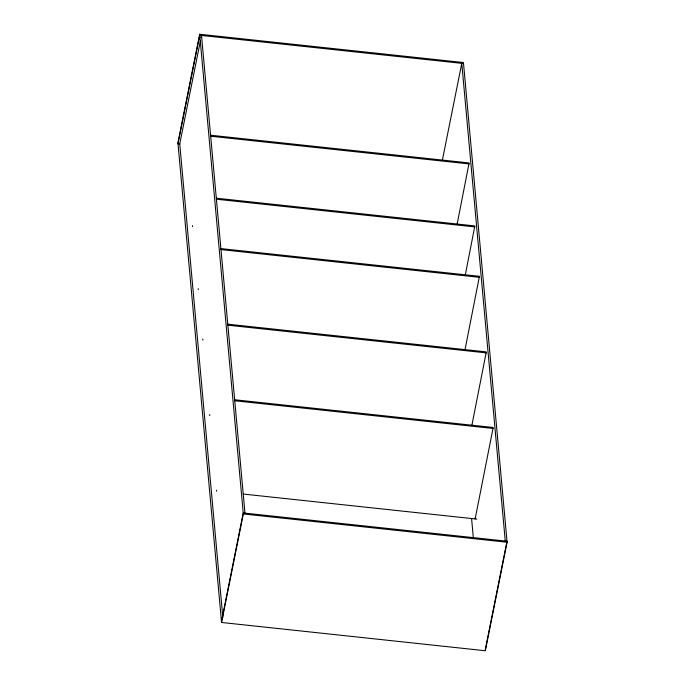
<?xml version="1.0" encoding="UTF-8"?>
<svg xmlns="http://www.w3.org/2000/svg" width="685" height="685" viewBox="0 0 685 685"><rect width="100%" height="100%" fill="white"/><g stroke="black" fill="none" stroke-linecap="round" stroke-linejoin="round"><path stroke-width="1.03" d="M199.66 34.25L177.912 142.763L221.563 622.468L485.34 650.75L507.088 542.237L463.437 62.532L199.66 34.25L243.321 513.956L221.563 622.468M222.831 617.39L179.744 143.953L200.448 40.663M201.082 37.529L201.501 35.449L244.973 513.133M221.478 621.458L243.226 512.954L507.003 541.227L485.245 649.74M442.33 160.384L461.776 63.354L505.256 541.047M457.118 224.226L469.114 162.936L210.578 135.219M465.355 274.745L474.842 225.922L216.314 198.205M464.935 350.078L479.431 276.312L220.895 248.595M471.819 425.659L486.307 351.893L227.771 324.176M234.655 399.757L493.191 427.483L475.15 518.913L475.065 517.903M463.522 63.542L199.755 35.26L177.997 143.773L179.744 143.953M210.672 136.221L469.208 163.946M216.4 199.207L474.936 226.932M220.99 249.597L479.526 277.322M227.865 325.187L486.401 352.903M234.741 400.768L493.277 428.485M243.218 494.048L476.897 519.102M243.321 513.956L507.088 542.237M471.597 518.699L473.335 537.845M192.451 225.639L192.545 226.649M198.188 288.633L198.273 289.635M202.769 339.015L202.863 340.025M209.653 414.605L209.738 415.615M216.528 490.186L216.623 491.196"/></g></svg>
